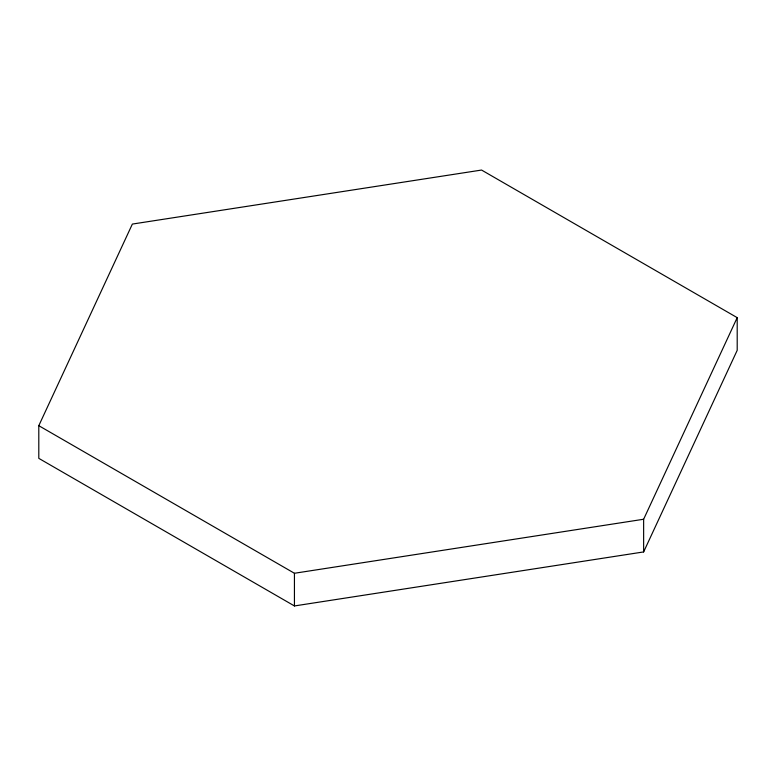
<?xml version="1.0" encoding="UTF-8"?>
<svg xmlns="http://www.w3.org/2000/svg" width="776" height="776" viewBox="0 0 776 776"><rect width="100%" height="100%" fill="white"/><g stroke="black" fill="none" stroke-linecap="round" stroke-linejoin="round"><path stroke-width="1.16" d="M38.8 425.685L132.366 224.07L481.566 170.051L737.2 317.646L737.2 350.315L643.634 551.93L294.434 605.949L38.8 458.354L38.8 425.685L294.434 573.27L643.634 519.251L737.2 317.646M643.634 519.251L643.634 551.93M294.434 573.27L294.434 605.949"/></g></svg>
